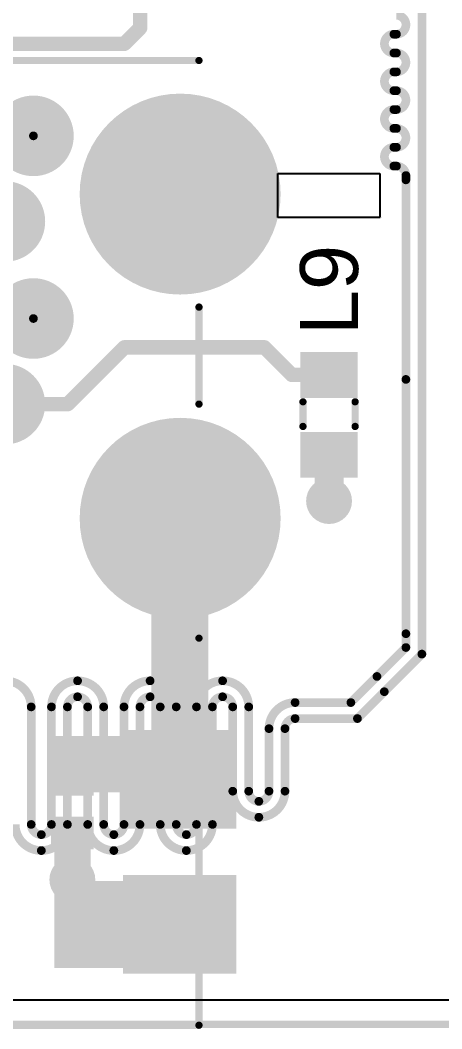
# Model space of a CAD drawing. Header units: millimetres. Extents: x 0 to 172, y 0 to 138.
# Drawn here: x 72.31 to 79.7, y -0.08 to 17.59 of the extents above; entities that cross this region are included whole.
import ezdxf

# ---------------------------------------------------------------- set-up
doc = ezdxf.new("R2010")
doc.units = ezdxf.units.MM
for name, color, linetype in [('BottomLayer', 5, 'Continuous'), ('BottomPaste', 16, 'Continuous'), ('BottomSolder', 6, 'Continuous'), ('Mechanical2', 216, 'Continuous'), ('MultiLayer', 9, 'Continuous'), ('PadHoleLayer', 156, 'Continuous'), ('TopLayer', 1, 'Continuous'), ('TopOverlay', 2, 'Continuous'), ('TopPaste', 8, 'Continuous'), ('TopSolder', 216, 'Continuous'), ('ViaHoleLayer', 16, 'Continuous')]:
    doc.layers.add(name, color=color, linetype=linetype)
doc.styles.add('Arial', font='', dxfattribs={"height": 0.2})
doc.styles.get('Arial').set_extended_font_data('Arial')

# ---------------------------------------------------------------- blocks, each defined once
blk = doc.blocks.new('R___0402_B_203')
at = {"layer": 'BottomLayer'}
for points in [[(-0.241, 0.318), (-0.241, -0.318), (-0.699, -0.318), (-0.699, 0.318)], [(0.699, 0.318), (0.699, -0.318), (0.241, -0.318), (0.241, 0.318)]]:
    blk.add_hatch(color=5, dxfattribs=at).paths.add_polyline_path(points)
at = {"layer": 'BottomPaste'}
for points in [[(-0.241, 0.318), (-0.241, -0.318), (-0.699, -0.318), (-0.699, 0.318)], [(0.699, 0.318), (0.699, -0.318), (0.241, -0.318), (0.241, 0.318)]]:
    blk.add_hatch(color=16, dxfattribs=at).paths.add_polyline_path(points)
at = {"layer": 'BottomSolder'}
for points in [[(-0.186, 0.373), (-0.186, -0.373), (-0.754, -0.373), (-0.754, 0.373)], [(0.754, 0.373), (0.754, -0.373), (0.186, -0.373), (0.186, 0.373)]]:
    blk.add_hatch(color=6, dxfattribs=at).paths.add_polyline_path(points)
blk = doc.blocks.new('IND_0603__1608_M_______246')
at = {"layer": 'TopLayer'}
for points in [[(-1, 0.4), (-0.4, 0.4), (-0.4, -0.4), (-1, -0.4)], [(0.4, 0.4), (1, 0.4), (1, -0.4), (0.4, -0.4)]]:
    blk.add_hatch(color=1, dxfattribs=at).paths.add_polyline_path(points)
at = {"layer": 'TopPaste'}
for points in [[(-1, 0.4), (-0.4, 0.4), (-0.4, -0.4), (-1, -0.4)], [(0.4, 0.4), (1, 0.4), (1, -0.4), (0.4, -0.4)]]:
    blk.add_hatch(color=8, dxfattribs=at).paths.add_polyline_path(points)
at = {"layer": 'TopSolder'}
for points in [[(-1.102, 0.502), (-0.298, 0.502), (-0.298, -0.502), (-1.102, -0.502)], [(0.298, 0.502), (1.102, 0.502), (1.102, -0.502), (0.298, -0.502)]]:
    blk.add_hatch(color=216, dxfattribs=at).paths.add_polyline_path(points)
at = {"layer": 'TopOverlay', "const_width": 0.127}
for points in [[(-0.203, 0.457), (0.229, 0.457)], [(-0.203, -0.457), (0.229, -0.457)]]:
    blk.add_lwpolyline(points, dxfattribs=at)
at = {"layer": 'TopOverlay', "const_width": 0.0635}
for points in [[(-0.235, 0.457, 1), (-0.171, 0.457, 1)], [(0.197, 0.457, 1), (0.26, 0.457, 1)], [(-0.235, -0.457, 1), (-0.171, -0.457, 1)], [(0.197, -0.457, 1), (0.26, -0.457, 1)]]:
    blk.add_lwpolyline(points, format="xyb", close=True, dxfattribs=at)
blk = doc.blocks.new('0484060003_266')
at = {"layer": 'BottomLayer'}
h = blk.add_hatch(color=5, dxfattribs=at)
edge = h.paths.add_edge_path()
edge.add_arc((-6.57, 2.33), 1.658, 0, 360)
h = blk.add_hatch(color=5, dxfattribs=at)
edge = h.paths.add_edge_path()
edge.add_arc((-4, 3.35), 0.604, 0, 360)
h = blk.add_hatch(color=5, dxfattribs=at)
edge = h.paths.add_edge_path()
edge.add_arc((-2, 3.35), 0.604, 0, 360)
h = blk.add_hatch(color=5, dxfattribs=at)
edge = h.paths.add_edge_path()
edge.add_arc((0, 3.35), 0.604, 0, 360)
h = blk.add_hatch(color=5, dxfattribs=at)
edge = h.paths.add_edge_path()
edge.add_arc((2, 3.35), 0.604, 0, 360)
h = blk.add_hatch(color=5, dxfattribs=at)
edge = h.paths.add_edge_path()
edge.add_arc((4, 3.35), 0.604, 0, 360)
h = blk.add_hatch(color=5, dxfattribs=at)
edge = h.paths.add_edge_path()
edge.add_arc((6.57, 2.33), 1.658, 0, 360)
h = blk.add_hatch(color=5, dxfattribs=at)
edge = h.paths.add_edge_path()
edge.add_arc((-3.5, 1.85), 0.604, 0, 360)
h = blk.add_hatch(color=5, dxfattribs=at)
edge = h.paths.add_edge_path()
edge.add_arc((-1, 1.85), 0.604, 0, 360)
h = blk.add_hatch(color=5, dxfattribs=at)
edge = h.paths.add_edge_path()
edge.add_arc((1, 1.85), 0.604, 0, 360)
h = blk.add_hatch(color=5, dxfattribs=at)
edge = h.paths.add_edge_path()
edge.add_arc((3.5, 1.85), 0.604, 0, 360)
h = blk.add_hatch(color=5, dxfattribs=at)
edge = h.paths.add_edge_path()
edge.add_arc((-4, 0.15), 0.604, 0, 360)
h = blk.add_hatch(color=5, dxfattribs=at)
edge = h.paths.add_edge_path()
edge.add_arc((-2, 0.15), 0.604, 0, 360)
h = blk.add_hatch(color=5, dxfattribs=at)
edge = h.paths.add_edge_path()
edge.add_arc((0, 0.15), 0.604, 0, 360)
h = blk.add_hatch(color=5, dxfattribs=at)
edge = h.paths.add_edge_path()
edge.add_arc((2, 0.15), 0.604, 0, 360)
h = blk.add_hatch(color=5, dxfattribs=at)
edge = h.paths.add_edge_path()
edge.add_arc((4, 0.15), 0.604, 0, 360)
blk.add_hatch(color=5, dxfattribs=at).paths.add_polyline_path([(-4.104, -0.746), (-2.896, -0.746), (-2.896, -1.954), (-4.104, -1.954)])
h = blk.add_hatch(color=5, dxfattribs=at)
edge = h.paths.add_edge_path()
edge.add_arc((-1, -1.35), 0.604, 0, 360)
h = blk.add_hatch(color=5, dxfattribs=at)
edge = h.paths.add_edge_path()
edge.add_arc((1, -1.35), 0.604, 0, 360)
h = blk.add_hatch(color=5, dxfattribs=at)
edge = h.paths.add_edge_path()
edge.add_arc((3.5, -1.35), 0.604, 0, 360)
h = blk.add_hatch(color=5, dxfattribs=at)
edge = h.paths.add_edge_path()
edge.add_arc((-6.57, -3.35), 1.658, 0, 360)
h = blk.add_hatch(color=5, dxfattribs=at)
edge = h.paths.add_edge_path()
edge.add_arc((6.57, -3.35), 1.658, 0, 360)
at = {"layer": 'BottomSolder'}
h = blk.add_hatch(color=6, dxfattribs=at)
edge = h.paths.add_edge_path()
edge.add_arc((-6.57, 2.33), 1.76, 0, 360)
h = blk.add_hatch(color=6, dxfattribs=at)
edge = h.paths.add_edge_path()
edge.add_arc((6.57, 2.33), 1.76, 0, 360)
h = blk.add_hatch(color=6, dxfattribs=at)
edge = h.paths.add_edge_path()
edge.add_arc((-4, 3.35), 0.706, 0, 360)
h = blk.add_hatch(color=6, dxfattribs=at)
edge = h.paths.add_edge_path()
edge.add_arc((-2, 3.35), 0.706, 0, 360)
h = blk.add_hatch(color=6, dxfattribs=at)
edge = h.paths.add_edge_path()
edge.add_arc((0, 3.35), 0.706, 0, 360)
h = blk.add_hatch(color=6, dxfattribs=at)
edge = h.paths.add_edge_path()
edge.add_arc((2, 3.35), 0.706, 0, 360)
h = blk.add_hatch(color=6, dxfattribs=at)
edge = h.paths.add_edge_path()
edge.add_arc((4, 3.35), 0.706, 0, 360)
h = blk.add_hatch(color=6, dxfattribs=at)
edge = h.paths.add_edge_path()
edge.add_arc((-3.5, 1.85), 0.706, 0, 360)
h = blk.add_hatch(color=6, dxfattribs=at)
edge = h.paths.add_edge_path()
edge.add_arc((-1, 1.85), 0.706, 0, 360)
h = blk.add_hatch(color=6, dxfattribs=at)
edge = h.paths.add_edge_path()
edge.add_arc((1, 1.85), 0.706, 0, 360)
h = blk.add_hatch(color=6, dxfattribs=at)
edge = h.paths.add_edge_path()
edge.add_arc((3.5, 1.85), 0.706, 0, 360)
h = blk.add_hatch(color=6, dxfattribs=at)
edge = h.paths.add_edge_path()
edge.add_arc((-4, 0.15), 0.706, 0, 360)
h = blk.add_hatch(color=6, dxfattribs=at)
edge = h.paths.add_edge_path()
edge.add_arc((-2, 0.15), 0.706, 0, 360)
h = blk.add_hatch(color=6, dxfattribs=at)
edge = h.paths.add_edge_path()
edge.add_arc((0, 0.15), 0.706, 0, 360)
h = blk.add_hatch(color=6, dxfattribs=at)
edge = h.paths.add_edge_path()
edge.add_arc((2, 0.15), 0.706, 0, 360)
h = blk.add_hatch(color=6, dxfattribs=at)
edge = h.paths.add_edge_path()
edge.add_arc((4, 0.15), 0.706, 0, 360)
blk.add_hatch(color=6, dxfattribs=at).paths.add_polyline_path([(-4.206, -0.644), (-2.794, -0.644), (-2.794, -2.056), (-4.206, -2.056)])
h = blk.add_hatch(color=6, dxfattribs=at)
edge = h.paths.add_edge_path()
edge.add_arc((-1, -1.35), 0.706, 0, 360)
h = blk.add_hatch(color=6, dxfattribs=at)
edge = h.paths.add_edge_path()
edge.add_arc((1, -1.35), 0.706, 0, 360)
h = blk.add_hatch(color=6, dxfattribs=at)
edge = h.paths.add_edge_path()
edge.add_arc((3.5, -1.35), 0.706, 0, 360)
h = blk.add_hatch(color=6, dxfattribs=at)
edge = h.paths.add_edge_path()
edge.add_arc((-6.57, -3.35), 1.76, 0, 360)
h = blk.add_hatch(color=6, dxfattribs=at)
edge = h.paths.add_edge_path()
edge.add_arc((6.57, -3.35), 1.76, 0, 360)
at = {"layer": 'MultiLayer'}
h = blk.add_hatch(color=9, dxfattribs=at)
edge = h.paths.add_edge_path()
edge.add_arc((-6.57, 2.33), 1.658, 0, 360)
h = blk.add_hatch(color=9, dxfattribs=at)
edge = h.paths.add_edge_path()
edge.add_arc((-4, 3.35), 0.604, 0, 360)
h = blk.add_hatch(color=9, dxfattribs=at)
edge = h.paths.add_edge_path()
edge.add_arc((-2, 3.35), 0.604, 0, 360)
h = blk.add_hatch(color=9, dxfattribs=at)
edge = h.paths.add_edge_path()
edge.add_arc((0, 3.35), 0.604, 0, 360)
h = blk.add_hatch(color=9, dxfattribs=at)
edge = h.paths.add_edge_path()
edge.add_arc((2, 3.35), 0.604, 0, 360)
h = blk.add_hatch(color=9, dxfattribs=at)
edge = h.paths.add_edge_path()
edge.add_arc((4, 3.35), 0.604, 0, 360)
h = blk.add_hatch(color=9, dxfattribs=at)
edge = h.paths.add_edge_path()
edge.add_arc((6.57, 2.33), 1.658, 0, 360)
h = blk.add_hatch(color=9, dxfattribs=at)
edge = h.paths.add_edge_path()
edge.add_arc((-3.5, 1.85), 0.604, 0, 360)
h = blk.add_hatch(color=9, dxfattribs=at)
edge = h.paths.add_edge_path()
edge.add_arc((-1, 1.85), 0.604, 0, 360)
h = blk.add_hatch(color=9, dxfattribs=at)
edge = h.paths.add_edge_path()
edge.add_arc((1, 1.85), 0.604, 0, 360)
h = blk.add_hatch(color=9, dxfattribs=at)
edge = h.paths.add_edge_path()
edge.add_arc((3.5, 1.85), 0.604, 0, 360)
h = blk.add_hatch(color=9, dxfattribs=at)
edge = h.paths.add_edge_path()
edge.add_arc((-4, 0.15), 0.604, 0, 360)
h = blk.add_hatch(color=9, dxfattribs=at)
edge = h.paths.add_edge_path()
edge.add_arc((-2, 0.15), 0.604, 0, 360)
h = blk.add_hatch(color=9, dxfattribs=at)
edge = h.paths.add_edge_path()
edge.add_arc((0, 0.15), 0.604, 0, 360)
h = blk.add_hatch(color=9, dxfattribs=at)
edge = h.paths.add_edge_path()
edge.add_arc((2, 0.15), 0.604, 0, 360)
h = blk.add_hatch(color=9, dxfattribs=at)
edge = h.paths.add_edge_path()
edge.add_arc((4, 0.15), 0.604, 0, 360)
blk.add_hatch(color=9, dxfattribs=at).paths.add_polyline_path([(-4.104, -0.746), (-2.896, -0.746), (-2.896, -1.954), (-4.104, -1.954)])
h = blk.add_hatch(color=9, dxfattribs=at)
edge = h.paths.add_edge_path()
edge.add_arc((-1, -1.35), 0.604, 0, 360)
h = blk.add_hatch(color=9, dxfattribs=at)
edge = h.paths.add_edge_path()
edge.add_arc((1, -1.35), 0.604, 0, 360)
h = blk.add_hatch(color=9, dxfattribs=at)
edge = h.paths.add_edge_path()
edge.add_arc((3.5, -1.35), 0.604, 0, 360)
h = blk.add_hatch(color=9, dxfattribs=at)
edge = h.paths.add_edge_path()
edge.add_arc((-6.57, -3.35), 1.658, 0, 360)
h = blk.add_hatch(color=9, dxfattribs=at)
edge = h.paths.add_edge_path()
edge.add_arc((6.57, -3.35), 1.658, 0, 360)
at = {"layer": 'PadHoleLayer'}
h = blk.add_hatch(color=156, dxfattribs=at)
edge = h.paths.add_edge_path()
edge.add_arc((-4, 3.35), 0.35, 0, 360)
h = blk.add_hatch(color=156, dxfattribs=at)
edge = h.paths.add_edge_path()
edge.add_arc((-2, 3.35), 0.35, 0, 360)
h = blk.add_hatch(color=156, dxfattribs=at)
edge = h.paths.add_edge_path()
edge.add_arc((0, 3.35), 0.35, 0, 360)
h = blk.add_hatch(color=156, dxfattribs=at)
edge = h.paths.add_edge_path()
edge.add_arc((2, 3.35), 0.35, 0, 360)
h = blk.add_hatch(color=156, dxfattribs=at)
edge = h.paths.add_edge_path()
edge.add_arc((4, 3.35), 0.35, 0, 360)
h = blk.add_hatch(color=156, dxfattribs=at)
edge = h.paths.add_edge_path()
edge.add_arc((-6.57, 2.33), 1.15, 0, 360)
h = blk.add_hatch(color=156, dxfattribs=at)
edge = h.paths.add_edge_path()
edge.add_arc((6.57, 2.33), 1.15, 0, 360)
h = blk.add_hatch(color=156, dxfattribs=at)
edge = h.paths.add_edge_path()
edge.add_arc((-3.5, 1.85), 0.35, 0, 360)
h = blk.add_hatch(color=156, dxfattribs=at)
edge = h.paths.add_edge_path()
edge.add_arc((-1, 1.85), 0.35, 0, 360)
h = blk.add_hatch(color=156, dxfattribs=at)
edge = h.paths.add_edge_path()
edge.add_arc((1, 1.85), 0.35, 0, 360)
h = blk.add_hatch(color=156, dxfattribs=at)
edge = h.paths.add_edge_path()
edge.add_arc((3.5, 1.85), 0.35, 0, 360)
h = blk.add_hatch(color=156, dxfattribs=at)
edge = h.paths.add_edge_path()
edge.add_arc((-4, 0.15), 0.35, 0, 360)
h = blk.add_hatch(color=156, dxfattribs=at)
edge = h.paths.add_edge_path()
edge.add_arc((-2, 0.15), 0.35, 0, 360)
h = blk.add_hatch(color=156, dxfattribs=at)
edge = h.paths.add_edge_path()
edge.add_arc((0, 0.15), 0.35, 0, 360)
h = blk.add_hatch(color=156, dxfattribs=at)
edge = h.paths.add_edge_path()
edge.add_arc((2, 0.15), 0.35, 0, 360)
h = blk.add_hatch(color=156, dxfattribs=at)
edge = h.paths.add_edge_path()
edge.add_arc((4, 0.15), 0.35, 0, 360)
h = blk.add_hatch(color=156, dxfattribs=at)
edge = h.paths.add_edge_path()
edge.add_arc((-3.5, -1.35), 0.35, 0, 360)
h = blk.add_hatch(color=156, dxfattribs=at)
edge = h.paths.add_edge_path()
edge.add_arc((-1, -1.35), 0.35, 0, 360)
h = blk.add_hatch(color=156, dxfattribs=at)
edge = h.paths.add_edge_path()
edge.add_arc((1, -1.35), 0.35, 0, 360)
h = blk.add_hatch(color=156, dxfattribs=at)
edge = h.paths.add_edge_path()
edge.add_arc((3.5, -1.35), 0.35, 0, 360)
h = blk.add_hatch(color=156, dxfattribs=at)
edge = h.paths.add_edge_path()
edge.add_arc((-6.57, -3.35), 1.15, 0, 360)
h = blk.add_hatch(color=156, dxfattribs=at)
edge = h.paths.add_edge_path()
edge.add_arc((6.57, -3.35), 1.15, 0, 360)
at = {"layer": 'TopLayer'}
h = blk.add_hatch(color=1, dxfattribs=at)
edge = h.paths.add_edge_path()
edge.add_arc((-6.57, 2.33), 1.658, 0, 360)
h = blk.add_hatch(color=1, dxfattribs=at)
edge = h.paths.add_edge_path()
edge.add_arc((-4, 3.35), 0.604, 0, 360)
h = blk.add_hatch(color=1, dxfattribs=at)
edge = h.paths.add_edge_path()
edge.add_arc((-2, 3.35), 0.604, 0, 360)
h = blk.add_hatch(color=1, dxfattribs=at)
edge = h.paths.add_edge_path()
edge.add_arc((0, 3.35), 0.604, 0, 360)
h = blk.add_hatch(color=1, dxfattribs=at)
edge = h.paths.add_edge_path()
edge.add_arc((2, 3.35), 0.604, 0, 360)
h = blk.add_hatch(color=1, dxfattribs=at)
edge = h.paths.add_edge_path()
edge.add_arc((4, 3.35), 0.604, 0, 360)
h = blk.add_hatch(color=1, dxfattribs=at)
edge = h.paths.add_edge_path()
edge.add_arc((6.57, 2.33), 1.658, 0, 360)
h = blk.add_hatch(color=1, dxfattribs=at)
edge = h.paths.add_edge_path()
edge.add_arc((-3.5, 1.85), 0.604, 0, 360)
h = blk.add_hatch(color=1, dxfattribs=at)
edge = h.paths.add_edge_path()
edge.add_arc((-1, 1.85), 0.604, 0, 360)
h = blk.add_hatch(color=1, dxfattribs=at)
edge = h.paths.add_edge_path()
edge.add_arc((1, 1.85), 0.604, 0, 360)
h = blk.add_hatch(color=1, dxfattribs=at)
edge = h.paths.add_edge_path()
edge.add_arc((3.5, 1.85), 0.604, 0, 360)
h = blk.add_hatch(color=1, dxfattribs=at)
edge = h.paths.add_edge_path()
edge.add_arc((-4, 0.15), 0.604, 0, 360)
h = blk.add_hatch(color=1, dxfattribs=at)
edge = h.paths.add_edge_path()
edge.add_arc((-2, 0.15), 0.604, 0, 360)
h = blk.add_hatch(color=1, dxfattribs=at)
edge = h.paths.add_edge_path()
edge.add_arc((0, 0.15), 0.604, 0, 360)
h = blk.add_hatch(color=1, dxfattribs=at)
edge = h.paths.add_edge_path()
edge.add_arc((2, 0.15), 0.604, 0, 360)
h = blk.add_hatch(color=1, dxfattribs=at)
edge = h.paths.add_edge_path()
edge.add_arc((4, 0.15), 0.604, 0, 360)
blk.add_hatch(color=1, dxfattribs=at).paths.add_polyline_path([(-4.104, -0.746), (-2.896, -0.746), (-2.896, -1.954), (-4.104, -1.954)])
h = blk.add_hatch(color=1, dxfattribs=at)
edge = h.paths.add_edge_path()
edge.add_arc((-1, -1.35), 0.604, 0, 360)
h = blk.add_hatch(color=1, dxfattribs=at)
edge = h.paths.add_edge_path()
edge.add_arc((1, -1.35), 0.604, 0, 360)
h = blk.add_hatch(color=1, dxfattribs=at)
edge = h.paths.add_edge_path()
edge.add_arc((3.5, -1.35), 0.604, 0, 360)
h = blk.add_hatch(color=1, dxfattribs=at)
edge = h.paths.add_edge_path()
edge.add_arc((-6.57, -3.35), 1.658, 0, 360)
h = blk.add_hatch(color=1, dxfattribs=at)
edge = h.paths.add_edge_path()
edge.add_arc((6.57, -3.35), 1.658, 0, 360)
at = {"layer": 'TopSolder'}
h = blk.add_hatch(color=216, dxfattribs=at)
edge = h.paths.add_edge_path()
edge.add_arc((-6.57, 2.33), 1.76, 0, 360)
h = blk.add_hatch(color=216, dxfattribs=at)
edge = h.paths.add_edge_path()
edge.add_arc((6.57, 2.33), 1.76, 0, 360)
h = blk.add_hatch(color=216, dxfattribs=at)
edge = h.paths.add_edge_path()
edge.add_arc((-4, 3.35), 0.706, 0, 360)
h = blk.add_hatch(color=216, dxfattribs=at)
edge = h.paths.add_edge_path()
edge.add_arc((-2, 3.35), 0.706, 0, 360)
h = blk.add_hatch(color=216, dxfattribs=at)
edge = h.paths.add_edge_path()
edge.add_arc((0, 3.35), 0.706, 0, 360)
h = blk.add_hatch(color=216, dxfattribs=at)
edge = h.paths.add_edge_path()
edge.add_arc((2, 3.35), 0.706, 0, 360)
h = blk.add_hatch(color=216, dxfattribs=at)
edge = h.paths.add_edge_path()
edge.add_arc((4, 3.35), 0.706, 0, 360)
h = blk.add_hatch(color=216, dxfattribs=at)
edge = h.paths.add_edge_path()
edge.add_arc((-3.5, 1.85), 0.706, 0, 360)
h = blk.add_hatch(color=216, dxfattribs=at)
edge = h.paths.add_edge_path()
edge.add_arc((-1, 1.85), 0.706, 0, 360)
h = blk.add_hatch(color=216, dxfattribs=at)
edge = h.paths.add_edge_path()
edge.add_arc((1, 1.85), 0.706, 0, 360)
h = blk.add_hatch(color=216, dxfattribs=at)
edge = h.paths.add_edge_path()
edge.add_arc((3.5, 1.85), 0.706, 0, 360)
h = blk.add_hatch(color=216, dxfattribs=at)
edge = h.paths.add_edge_path()
edge.add_arc((-4, 0.15), 0.706, 0, 360)
h = blk.add_hatch(color=216, dxfattribs=at)
edge = h.paths.add_edge_path()
edge.add_arc((-2, 0.15), 0.706, 0, 360)
h = blk.add_hatch(color=216, dxfattribs=at)
edge = h.paths.add_edge_path()
edge.add_arc((0, 0.15), 0.706, 0, 360)
h = blk.add_hatch(color=216, dxfattribs=at)
edge = h.paths.add_edge_path()
edge.add_arc((2, 0.15), 0.706, 0, 360)
h = blk.add_hatch(color=216, dxfattribs=at)
edge = h.paths.add_edge_path()
edge.add_arc((4, 0.15), 0.706, 0, 360)
blk.add_hatch(color=216, dxfattribs=at).paths.add_polyline_path([(-4.206, -0.644), (-2.794, -0.644), (-2.794, -2.056), (-4.206, -2.056)])
h = blk.add_hatch(color=216, dxfattribs=at)
edge = h.paths.add_edge_path()
edge.add_arc((-1, -1.35), 0.706, 0, 360)
h = blk.add_hatch(color=216, dxfattribs=at)
edge = h.paths.add_edge_path()
edge.add_arc((1, -1.35), 0.706, 0, 360)
h = blk.add_hatch(color=216, dxfattribs=at)
edge = h.paths.add_edge_path()
edge.add_arc((3.5, -1.35), 0.706, 0, 360)
h = blk.add_hatch(color=216, dxfattribs=at)
edge = h.paths.add_edge_path()
edge.add_arc((-6.57, -3.35), 1.76, 0, 360)
h = blk.add_hatch(color=216, dxfattribs=at)
edge = h.paths.add_edge_path()
edge.add_arc((6.57, -3.35), 1.76, 0, 360)
at = {"layer": 'TopOverlay', "const_width": 0.127}
for points in [[(-6.9, 4.67), (6.9, 4.67)], [(-6.9, -1.35), (-6.9, 0.35)], [(6.9, -1.35), (6.9, 0.35)], [(-6.9, -12.231), (-6.9, -5.45)], [(6.9, -12.231), (6.9, -5.45)], [(-6.9, -12.231), (6.9, -12.231)]]:
    blk.add_lwpolyline(points, dxfattribs=at)
at = {"layer": 'TopOverlay', "const_width": 0.0635}
for points in [[(-6.932, 4.67, 1), (-6.868, 4.67, 1)], [(6.868, 4.67, 1), (6.932, 4.67, 1)], [(-6.932, 0.35, 1), (-6.868, 0.35, 1)], [(6.868, 0.35, 1), (6.932, 0.35, 1)], [(-6.932, -1.35, 1), (-6.868, -1.35, 1)], [(6.868, -1.35, 1), (6.932, -1.35, 1)], [(-6.932, -5.45, 1), (-6.868, -5.45, 1)], [(6.868, -5.45, 1), (6.932, -5.45, 1)], [(-6.932, -12.231, 1), (-6.868, -12.231, 1)], [(-6.932, -12.231, 1), (-6.868, -12.231, 1)], [(6.868, -12.231, 1), (6.932, -12.231, 1)], [(6.868, -12.231, 1), (6.932, -12.231, 1)]]:
    blk.add_lwpolyline(points, format="xyb", close=True, dxfattribs=at)
at = {"layer": 'TopOverlay'}
blk.add_text('1', height=1, dxfattribs=at).set_placement((1.742, -4.161))
blk = doc.blocks.new('C___1206_B_386')
at = {"layer": 'BottomLayer'}
for points in [[(-2.032, 0.889), (-0.508, 0.889), (-0.508, -0.889), (-2.032, -0.889)], [(0.508, 0.889), (2.032, 0.889), (2.032, -0.889), (0.508, -0.889)]]:
    blk.add_hatch(color=5, dxfattribs=at).paths.add_polyline_path(points)
at = {"layer": 'BottomPaste'}
for points in [[(-2.032, 0.889), (-0.508, 0.889), (-0.508, -0.889), (-2.032, -0.889)], [(0.508, 0.889), (2.032, 0.889), (2.032, -0.889), (0.508, -0.889)]]:
    blk.add_hatch(color=16, dxfattribs=at).paths.add_polyline_path(points)
at = {"layer": 'BottomSolder'}
for points in [[(-2.1336, 0.9906), (-0.4064, 0.9906), (-0.4064, -0.9906), (-2.1336, -0.9906)], [(0.4064, 0.9906), (2.1336, 0.9906), (2.1336, -0.9906), (0.4064, -0.9906)]]:
    blk.add_hatch(color=6, dxfattribs=at).paths.add_polyline_path(points)

msp = doc.modelspace()

# ---------------------------------------------------------------- hatches: boundary and pattern name
at = {"layer": 'BottomLayer'}
h = msp.add_hatch(color=5, dxfattribs=at)
edge = h.paths.add_edge_path()
edge.add_arc((77.724, 9.169), 0.3, 0, 360)
for points in [[(72.911, 4.064), (75.997, 4.064), (75.997, 5.055), (72.911, 5.055)], [(74.219, 3.531), (75.997, 3.531), (75.997, 5.055), (74.219, 5.055)], [(72.911, 0.991), (73.55, 0.991), (73.55, 3.581), (72.911, 3.581)], [(72.911, 0.991), (75.997, 0.991), (75.997, 2.515), (72.911, 2.515)]]:
    msp.add_hatch(color=5, dxfattribs=at).paths.add_polyline_path(points)
h = msp.add_hatch(color=5, dxfattribs=at)
edge = h.paths.add_edge_path()
edge.add_arc((73.228, 2.535), 0.3, 0, 360)
at = {"layer": 'BottomSolder'}
h = msp.add_hatch(color=6, dxfattribs=at)
edge = h.paths.add_edge_path()
edge.add_arc((77.724, 9.169), 0.402, 0, 360)
h = msp.add_hatch(color=6, dxfattribs=at)
edge = h.paths.add_edge_path()
edge.add_arc((73.228, 2.535), 0.402, 0, 360)
at = {"layer": 'TopLayer'}
h = msp.add_hatch(color=1, dxfattribs=at)
edge = h.paths.add_edge_path()
edge.add_arc((77.724, 9.169), 0.3, 0, 360)
h = msp.add_hatch(color=1, dxfattribs=at)
edge = h.paths.add_edge_path()
edge.add_arc((73.228, 2.535), 0.3, 0, 360)
at = {"layer": 'TopSolder'}
h = msp.add_hatch(color=216, dxfattribs=at)
edge = h.paths.add_edge_path()
edge.add_arc((77.724, 9.169), 0.402, 0, 360)
h = msp.add_hatch(color=216, dxfattribs=at)
edge = h.paths.add_edge_path()
edge.add_arc((73.228, 2.535), 0.402, 0, 360)
at = {"layer": 'ViaHoleLayer'}
h = msp.add_hatch(color=16, dxfattribs=at)
edge = h.paths.add_edge_path()
edge.add_arc((77.724, 9.169), 0.15, 0, 360)
h = msp.add_hatch(color=16, dxfattribs=at)
edge = h.paths.add_edge_path()
edge.add_arc((73.228, 2.535), 0.15, 0, 360)

# ---------------------------------------------------------------- linework, layer by layer
at = {"layer": 'BottomLayer'}
msp.add_line((31.064, 0.432), (103.734, 0.432), dxfattribs=at)
for points, const_width in [([(74.416, 17.458), (74.416, 18.137)], 0.254), ([(74.138, 17.18), (74.416, 17.458)], 0.254), ([(71.899, 17.18), (74.138, 17.18)], 0.254), ([(71.783, 12.367), (72.546, 12.367)], 0.152), ([(75.112, 9.419), (75.116, 9.423)], 1), ([(75.112, 4.297), (75.112, 9.419)], 1), ([(75.108, 4.293), (75.112, 4.297)], 1)]:
    msp.add_lwpolyline(points, dxfattribs=dict(at, const_width=const_width))
for points, const_width in [([(74.352, 17.458, 1), (74.479, 17.458, 1)], 0.127), ([(74.352, 17.458, 1), (74.479, 17.458, 1)], 0.127), ([(74.074, 17.18, 1), (74.201, 17.18, 1)], 0.127), ([(74.074, 17.18, 1), (74.201, 17.18, 1)], 0.127), ([(72.508, 12.367, 1), (72.584, 12.367, 1)], 0.0762), ([(74.862, 9.419, 1), (75.362, 9.419, 1)], 0.5), ([(74.862, 9.419, 1), (75.362, 9.419, 1)], 0.5), ([(74.866, 9.423, 1), (75.366, 9.423, 1)], 0.5), ([(74.858, 4.293, 1), (75.358, 4.293, 1)], 0.5), ([(74.862, 4.297, 1), (75.362, 4.297, 1)], 0.5), ([(74.862, 4.297, 1), (75.362, 4.297, 1)], 0.5)]:
    msp.add_lwpolyline(points, format="xyb", close=True, dxfattribs=dict(at, const_width=const_width))
at = {"layer": 'Mechanical2', "const_width": 0.127}
msp.add_lwpolyline([(0, 0), (160, 0)], dxfattribs=at)
at = {"layer": 'TopLayer'}
for p, q in [((76.828, 14.907), (76.829, 14.908)), ((76.828, 14.139), (76.828, 14.907)), ((76.829, 14.908), (78.614, 14.908)), ((78.614, 14.908), (78.614, 14.146)), ((78.621, 14.139), (76.828, 14.139)), ((78.614, 14.146), (78.621, 14.139)), ((31.064, 0.432), (103.734, 0.432))]:
    msp.add_line(p, q, dxfattribs=at)
for points, const_width in [([(79.35, 6.488), (79.35, 32.984)], 0.152), ([(78.859, 17.348), (78.905, 17.348)], 0.152), ([(78.859, 17.018), (78.905, 17.018)], 0.152), ([(78.859, 16.688), (78.905, 16.688)], 0.152), ([(78.859, 16.358), (78.905, 16.358)], 0.152), ([(78.859, 16.028), (78.905, 16.028)], 0.152), ([(78.859, 15.697), (78.905, 15.697)], 0.152), ([(71.775, 15.567), (72.546, 15.567)], 0.152), ([(78.859, 15.367), (78.905, 15.367)], 0.152), ([(78.859, 15.037), (78.905, 15.037)], 0.152), ([(79.07, 14.796), (79.07, 14.872)], 0.152), ([(79.07, 11.3), (79.07, 14.796)], 0.152), ([(73.146, 10.867), (74.141, 11.862)], 0.254), ([(74.141, 11.862), (76.591, 11.862)], 0.254), ([(76.591, 11.862), (77.074, 11.379)], 0.254), ([(77.074, 11.379), (77.724, 11.379)], 0.254), ([(79.07, 6.845), (79.07, 11.3)], 0.152), ([(72.046, 10.867), (73.146, 10.867)], 0.254), ([(77.724, 9.169), (77.724, 9.979)], 0.508), ([(79.07, 6.603), (79.07, 6.845)], 0.152), ([(78.563, 6.096), (79.07, 6.603)], 0.152), ([(78.691, 5.829), (79.35, 6.488)], 0.152), ([(73.32, 6.02), (73.32, 6.02)], 0.152), ([(74.59, 6.02), (74.59, 6.02)], 0.152), ([(75.86, 6.02), (75.86, 6.02)], 0.152), ([(78.106, 5.639), (78.563, 6.096)], 0.152), ([(78.563, 6.096), (78.563, 6.096)], 0.152), ([(78.221, 5.359), (78.691, 5.829)], 0.152), ([(73.32, 5.74), (73.32, 5.74)], 0.152), ([(74.59, 5.74), (74.59, 5.74)], 0.152), ([(75.86, 5.74), (75.86, 5.74)], 0.152), ([(77.13, 5.639), (78.106, 5.639)], 0.152), ([(72.507, 3.503), (72.507, 5.563)], 0.152), ([(72.862, 3.503), (72.862, 5.563)], 0.152), ([(73.142, 3.503), (73.142, 5.563)], 0.152), ([(73.497, 3.503), (73.497, 5.563)], 0.152), ([(73.777, 3.503), (73.777, 5.563)], 0.152), ([(74.132, 3.503), (74.132, 5.563)], 0.152), ([(74.412, 3.503), (74.412, 5.563)], 0.152), ([(74.767, 3.503), (74.767, 5.563)], 0.152), ([(75.047, 3.503), (75.047, 5.563)], 0.152), ([(75.402, 3.503), (75.402, 5.563)], 0.152), ([(75.682, 3.503), (75.682, 5.563)], 0.152), ([(76.037, 4.086), (76.037, 5.563)], 0.152), ([(76.317, 4.086), (76.317, 5.563)], 0.152), ([(77.13, 5.359), (78.221, 5.359)], 0.152), ([(76.672, 4.086), (76.672, 5.182)], 0.152), ([(76.952, 4.086), (76.952, 5.182)], 0.152), ([(76.495, 3.908), (76.495, 3.908)], 0.152), ([(76.495, 3.629), (76.495, 3.629)], 0.152), ([(72.685, 3.325), (72.685, 3.325)], 0.152), ([(73.955, 3.325), (73.955, 3.325)], 0.152), ([(75.225, 3.325), (75.225, 3.325)], 0.152), ([(72.685, 3.046), (72.685, 3.046)], 0.152), ([(73.955, 3.046), (73.955, 3.046)], 0.152), ([(75.225, 3.046), (75.225, 3.046)], 0.152)]:
    msp.add_lwpolyline(points, dxfattribs=dict(at, const_width=const_width))
at = {"layer": 'TopLayer', "const_width": 0.152}
for points in [[(78.905, 17.679, -1), (78.905, 17.348)], [(78.859, 17.018, -1), (78.859, 17.348)], [(78.905, 17.018, -1), (78.905, 16.688)], [(78.859, 16.358, -1), (78.859, 16.688)], [(78.905, 16.358, -1), (78.905, 16.028)], [(78.859, 15.697, -1), (78.859, 16.028)], [(78.905, 15.697, -1), (78.905, 15.367)], [(78.859, 15.037, -1), (78.859, 15.367)], [(78.905, 15.037, -0.414214), (79.07, 14.872)], [(72.05, 6.02, -0.414214), (72.507, 5.563)], [(72.862, 5.563, -0.414214), (73.32, 6.02)], [(73.32, 6.02, -0.414214), (73.777, 5.563)], [(74.132, 5.563, -0.414214), (74.59, 6.02)], [(74.59, 6.02, -0.414214), (75.047, 5.563)], [(75.402, 5.563, -0.414214), (75.86, 6.02)], [(75.86, 6.02, -0.414214), (76.317, 5.563)], [(73.142, 5.563, -0.414214), (73.32, 5.74)], [(73.32, 5.74, -0.414214), (73.497, 5.563)], [(74.412, 5.563, -0.414214), (74.59, 5.74)], [(74.59, 5.74, -0.414214), (74.767, 5.563)], [(75.682, 5.563, -0.414214), (75.86, 5.74)], [(75.86, 5.74, -0.414214), (76.037, 5.563)], [(76.672, 5.182, -0.414214), (77.13, 5.639)], [(76.952, 5.182, -0.414214), (77.13, 5.359)], [(76.495, 3.629, -0.414214), (76.037, 4.086)], [(76.495, 3.908, -0.414214), (76.317, 4.086)], [(76.952, 4.086, -0.414214), (76.495, 3.629)], [(76.672, 4.086, -0.414214), (76.495, 3.908)], [(72.685, 3.046, -0.414214), (72.227, 3.503)], [(72.685, 3.325, -0.414214), (72.507, 3.503)], [(73.142, 3.503, -0.414214), (72.685, 3.046)], [(72.862, 3.503, -0.414214), (72.685, 3.325)], [(73.955, 3.046, -0.414214), (73.497, 3.503)], [(73.955, 3.325, -0.414214), (73.777, 3.503)], [(74.412, 3.503, -0.414214), (73.955, 3.046)], [(74.132, 3.503, -0.414214), (73.955, 3.325)], [(75.225, 3.046, -0.414214), (74.767, 3.503)], [(75.225, 3.325, -0.414214), (75.047, 3.503)], [(75.682, 3.503, -0.414214), (75.225, 3.046)], [(75.402, 3.503, -0.414214), (75.225, 3.325)]]:
    msp.add_lwpolyline(points, format="xyb", dxfattribs=at)
at = {"layer": 'TopLayer'}
for points, const_width in [([(78.821, 17.348, 1), (78.897, 17.348, 1)], 0.0762), ([(78.821, 17.348, 1), (78.897, 17.348, 1)], 0.0762), ([(78.867, 17.348, 1), (78.943, 17.348, 1)], 0.0762), ([(78.867, 17.348, 1), (78.943, 17.348, 1)], 0.0762), ([(78.821, 17.018, 1), (78.897, 17.018, 1)], 0.0762), ([(78.821, 17.018, 1), (78.897, 17.018, 1)], 0.0762), ([(78.867, 17.018, 1), (78.943, 17.018, 1)], 0.0762), ([(78.867, 17.018, 1), (78.943, 17.018, 1)], 0.0762), ([(78.821, 16.688, 1), (78.897, 16.688, 1)], 0.0762), ([(78.821, 16.688, 1), (78.897, 16.688, 1)], 0.0762), ([(78.867, 16.688, 1), (78.943, 16.688, 1)], 0.0762), ([(78.867, 16.688, 1), (78.943, 16.688, 1)], 0.0762), ([(78.821, 16.358, 1), (78.897, 16.358, 1)], 0.0762), ([(78.821, 16.358, 1), (78.897, 16.358, 1)], 0.0762), ([(78.867, 16.358, 1), (78.943, 16.358, 1)], 0.0762), ([(78.867, 16.358, 1), (78.943, 16.358, 1)], 0.0762), ([(78.821, 16.028, 1), (78.897, 16.028, 1)], 0.0762), ([(78.821, 16.028, 1), (78.897, 16.028, 1)], 0.0762), ([(78.867, 16.028, 1), (78.943, 16.028, 1)], 0.0762), ([(78.867, 16.028, 1), (78.943, 16.028, 1)], 0.0762), ([(78.821, 15.697, 1), (78.897, 15.697, 1)], 0.0762), ([(78.821, 15.697, 1), (78.897, 15.697, 1)], 0.0762), ([(78.867, 15.697, 1), (78.943, 15.697, 1)], 0.0762), ([(78.867, 15.697, 1), (78.943, 15.697, 1)], 0.0762), ([(72.508, 15.567, 1), (72.584, 15.567, 1)], 0.0762), ([(78.821, 15.367, 1), (78.897, 15.367, 1)], 0.0762), ([(78.821, 15.367, 1), (78.897, 15.367, 1)], 0.0762), ([(78.867, 15.367, 1), (78.943, 15.367, 1)], 0.0762), ([(78.867, 15.367, 1), (78.943, 15.367, 1)], 0.0762), ([(78.821, 15.037, 1), (78.897, 15.037, 1)], 0.0762), ([(78.821, 15.037, 1), (78.897, 15.037, 1)], 0.0762), ([(78.867, 15.037, 1), (78.943, 15.037, 1)], 0.0762), ([(78.867, 15.037, 1), (78.943, 15.037, 1)], 0.0762), ([(79.032, 14.872, 1), (79.108, 14.872, 1)], 0.0762), ([(79.032, 14.872, 1), (79.108, 14.872, 1)], 0.0762), ([(79.032, 14.796, 1), (79.108, 14.796, 1)], 0.0762), ([(79.032, 14.796, 1), (79.108, 14.796, 1)], 0.0762), ([(74.078, 11.862, 1), (74.205, 11.862, 1)], 0.127), ([(74.078, 11.862, 1), (74.205, 11.862, 1)], 0.127), ([(76.527, 11.862, 1), (76.654, 11.862, 1)], 0.127), ([(76.527, 11.862, 1), (76.654, 11.862, 1)], 0.127), ([(77.011, 11.379, 1), (77.138, 11.379, 1)], 0.127), ([(77.011, 11.379, 1), (77.138, 11.379, 1)], 0.127), ([(77.66, 11.379, 1), (77.787, 11.379, 1)], 0.127), ([(79.032, 11.3, 1), (79.108, 11.3, 1)], 0.0762), ([(79.032, 11.3, 1), (79.108, 11.3, 1)], 0.0762), ([(73.083, 10.867, 1), (73.21, 10.867, 1)], 0.127), ([(73.083, 10.867, 1), (73.21, 10.867, 1)], 0.127), ([(77.597, 9.979, 1), (77.851, 9.979, 1)], 0.254), ([(77.597, 9.169, 1), (77.851, 9.169, 1)], 0.254), ([(79.032, 6.845, 1), (79.108, 6.845, 1)], 0.0762), ([(79.032, 6.845, 1), (79.108, 6.845, 1)], 0.0762), ([(79.032, 6.603, 1), (79.108, 6.603, 1)], 0.0762), ([(79.032, 6.603, 1), (79.108, 6.603, 1)], 0.0762), ([(79.311, 6.488, 1), (79.388, 6.488, 1)], 0.0762), ([(79.311, 6.488, 1), (79.388, 6.488, 1)], 0.0762), ([(73.281, 6.02, 1), (73.358, 6.02, 1)], 0.0762), ([(73.281, 6.02, 1), (73.358, 6.02, 1)], 0.0762), ([(73.281, 6.02, 1), (73.358, 6.02, 1)], 0.0762), ([(73.281, 6.02, 1), (73.358, 6.02, 1)], 0.0762), ([(74.551, 6.02, 1), (74.628, 6.02, 1)], 0.0762), ([(74.551, 6.02, 1), (74.628, 6.02, 1)], 0.0762), ([(74.551, 6.02, 1), (74.628, 6.02, 1)], 0.0762), ([(74.551, 6.02, 1), (74.628, 6.02, 1)], 0.0762), ([(75.821, 6.02, 1), (75.898, 6.02, 1)], 0.0762), ([(75.821, 6.02, 1), (75.898, 6.02, 1)], 0.0762), ([(75.821, 6.02, 1), (75.898, 6.02, 1)], 0.0762), ([(75.821, 6.02, 1), (75.898, 6.02, 1)], 0.0762), ([(78.525, 6.096, 1), (78.601, 6.096, 1)], 0.0762), ([(78.525, 6.096, 1), (78.601, 6.096, 1)], 0.0762), ([(78.525, 6.096, 1), (78.601, 6.096, 1)], 0.0762), ([(78.525, 6.096, 1), (78.601, 6.096, 1)], 0.0762), ([(78.653, 5.829, 1), (78.729, 5.829, 1)], 0.0762), ([(78.653, 5.829, 1), (78.729, 5.829, 1)], 0.0762), ([(73.281, 5.74, 1), (73.358, 5.74, 1)], 0.0762), ([(73.281, 5.74, 1), (73.358, 5.74, 1)], 0.0762), ([(73.281, 5.74, 1), (73.358, 5.74, 1)], 0.0762), ([(73.281, 5.74, 1), (73.358, 5.74, 1)], 0.0762), ([(74.551, 5.74, 1), (74.628, 5.74, 1)], 0.0762), ([(74.551, 5.74, 1), (74.628, 5.74, 1)], 0.0762), ([(74.551, 5.74, 1), (74.628, 5.74, 1)], 0.0762), ([(74.551, 5.74, 1), (74.628, 5.74, 1)], 0.0762), ([(75.821, 5.74, 1), (75.898, 5.74, 1)], 0.0762), ([(75.821, 5.74, 1), (75.898, 5.74, 1)], 0.0762), ([(75.821, 5.74, 1), (75.898, 5.74, 1)], 0.0762), ([(75.821, 5.74, 1), (75.898, 5.74, 1)], 0.0762), ([(77.091, 5.639, 1), (77.168, 5.639, 1)], 0.0762), ([(77.091, 5.639, 1), (77.168, 5.639, 1)], 0.0762), ([(78.068, 5.639, 1), (78.144, 5.639, 1)], 0.0762), ([(78.068, 5.639, 1), (78.144, 5.639, 1)], 0.0762), ([(72.469, 5.563, 1), (72.545, 5.563, 1)], 0.0762), ([(72.469, 5.563, 1), (72.545, 5.563, 1)], 0.0762), ([(72.824, 5.563, 1), (72.9, 5.563, 1)], 0.0762), ([(72.824, 5.563, 1), (72.9, 5.563, 1)], 0.0762), ([(73.104, 5.563, 1), (73.18, 5.563, 1)], 0.0762), ([(73.104, 5.563, 1), (73.18, 5.563, 1)], 0.0762), ([(73.459, 5.563, 1), (73.535, 5.563, 1)], 0.0762), ([(73.459, 5.563, 1), (73.535, 5.563, 1)], 0.0762), ([(73.739, 5.563, 1), (73.815, 5.563, 1)], 0.0762), ([(73.739, 5.563, 1), (73.815, 5.563, 1)], 0.0762), ([(74.094, 5.563, 1), (74.17, 5.563, 1)], 0.0762), ([(74.094, 5.563, 1), (74.17, 5.563, 1)], 0.0762), ([(74.374, 5.563, 1), (74.45, 5.563, 1)], 0.0762), ([(74.374, 5.563, 1), (74.45, 5.563, 1)], 0.0762), ([(74.729, 5.563, 1), (74.805, 5.563, 1)], 0.0762), ([(74.729, 5.563, 1), (74.805, 5.563, 1)], 0.0762), ([(75.009, 5.563, 1), (75.085, 5.563, 1)], 0.0762), ([(75.009, 5.563, 1), (75.085, 5.563, 1)], 0.0762), ([(75.364, 5.563, 1), (75.44, 5.563, 1)], 0.0762), ([(75.364, 5.563, 1), (75.44, 5.563, 1)], 0.0762), ([(75.644, 5.563, 1), (75.72, 5.563, 1)], 0.0762), ([(75.644, 5.563, 1), (75.72, 5.563, 1)], 0.0762), ([(75.999, 5.563, 1), (76.075, 5.563, 1)], 0.0762), ([(75.999, 5.563, 1), (76.075, 5.563, 1)], 0.0762), ([(76.279, 5.563, 1), (76.355, 5.563, 1)], 0.0762), ([(76.279, 5.563, 1), (76.355, 5.563, 1)], 0.0762), ([(77.091, 5.359, 1), (77.168, 5.359, 1)], 0.0762), ([(77.091, 5.359, 1), (77.168, 5.359, 1)], 0.0762), ([(78.183, 5.359, 1), (78.26, 5.359, 1)], 0.0762), ([(78.183, 5.359, 1), (78.26, 5.359, 1)], 0.0762), ([(76.634, 5.182, 1), (76.71, 5.182, 1)], 0.0762), ([(76.634, 5.182, 1), (76.71, 5.182, 1)], 0.0762), ([(76.914, 5.182, 1), (76.99, 5.182, 1)], 0.0762), ([(76.914, 5.182, 1), (76.99, 5.182, 1)], 0.0762), ([(75.999, 4.086, 1), (76.075, 4.086, 1)], 0.0762), ([(75.999, 4.086, 1), (76.075, 4.086, 1)], 0.0762), ([(76.279, 4.086, 1), (76.355, 4.086, 1)], 0.0762), ([(76.279, 4.086, 1), (76.355, 4.086, 1)], 0.0762), ([(76.634, 4.086, 1), (76.71, 4.086, 1)], 0.0762), ([(76.634, 4.086, 1), (76.71, 4.086, 1)], 0.0762), ([(76.914, 4.086, 1), (76.99, 4.086, 1)], 0.0762), ([(76.914, 4.086, 1), (76.99, 4.086, 1)], 0.0762), ([(76.456, 3.908, 1), (76.533, 3.908, 1)], 0.0762), ([(76.456, 3.908, 1), (76.533, 3.908, 1)], 0.0762), ([(76.456, 3.908, 1), (76.533, 3.908, 1)], 0.0762), ([(76.456, 3.908, 1), (76.533, 3.908, 1)], 0.0762), ([(72.469, 3.503, 1), (72.545, 3.503, 1)], 0.0762), ([(72.469, 3.503, 1), (72.545, 3.503, 1)], 0.0762), ([(72.824, 3.503, 1), (72.9, 3.503, 1)], 0.0762), ([(72.824, 3.503, 1), (72.9, 3.503, 1)], 0.0762), ([(73.104, 3.503, 1), (73.18, 3.503, 1)], 0.0762), ([(73.104, 3.503, 1), (73.18, 3.503, 1)], 0.0762), ([(73.459, 3.503, 1), (73.535, 3.503, 1)], 0.0762), ([(73.459, 3.503, 1), (73.535, 3.503, 1)], 0.0762), ([(73.739, 3.503, 1), (73.815, 3.503, 1)], 0.0762), ([(73.739, 3.503, 1), (73.815, 3.503, 1)], 0.0762), ([(74.094, 3.503, 1), (74.17, 3.503, 1)], 0.0762), ([(74.094, 3.503, 1), (74.17, 3.503, 1)], 0.0762), ([(74.374, 3.503, 1), (74.45, 3.503, 1)], 0.0762), ([(74.374, 3.503, 1), (74.45, 3.503, 1)], 0.0762), ([(74.729, 3.503, 1), (74.805, 3.503, 1)], 0.0762), ([(74.729, 3.503, 1), (74.805, 3.503, 1)], 0.0762), ([(75.009, 3.503, 1), (75.085, 3.503, 1)], 0.0762), ([(75.009, 3.503, 1), (75.085, 3.503, 1)], 0.0762), ([(75.364, 3.503, 1), (75.44, 3.503, 1)], 0.0762), ([(75.364, 3.503, 1), (75.44, 3.503, 1)], 0.0762), ([(75.644, 3.503, 1), (75.72, 3.503, 1)], 0.0762), ([(75.644, 3.503, 1), (75.72, 3.503, 1)], 0.0762), ([(76.456, 3.629, 1), (76.533, 3.629, 1)], 0.0762), ([(76.456, 3.629, 1), (76.533, 3.629, 1)], 0.0762), ([(76.456, 3.629, 1), (76.533, 3.629, 1)], 0.0762), ([(76.456, 3.629, 1), (76.533, 3.629, 1)], 0.0762), ([(72.646, 3.325, 1), (72.723, 3.325, 1)], 0.0762), ([(72.646, 3.325, 1), (72.723, 3.325, 1)], 0.0762), ([(72.646, 3.325, 1), (72.723, 3.325, 1)], 0.0762), ([(72.646, 3.325, 1), (72.723, 3.325, 1)], 0.0762), ([(73.916, 3.325, 1), (73.993, 3.325, 1)], 0.0762), ([(73.916, 3.325, 1), (73.993, 3.325, 1)], 0.0762), ([(73.916, 3.325, 1), (73.993, 3.325, 1)], 0.0762), ([(73.916, 3.325, 1), (73.993, 3.325, 1)], 0.0762), ([(75.186, 3.325, 1), (75.263, 3.325, 1)], 0.0762), ([(75.186, 3.325, 1), (75.263, 3.325, 1)], 0.0762), ([(75.186, 3.325, 1), (75.263, 3.325, 1)], 0.0762), ([(75.186, 3.325, 1), (75.263, 3.325, 1)], 0.0762), ([(72.646, 3.046, 1), (72.723, 3.046, 1)], 0.0762), ([(72.646, 3.046, 1), (72.723, 3.046, 1)], 0.0762), ([(72.646, 3.046, 1), (72.723, 3.046, 1)], 0.0762), ([(72.646, 3.046, 1), (72.723, 3.046, 1)], 0.0762), ([(73.916, 3.046, 1), (73.993, 3.046, 1)], 0.0762), ([(73.916, 3.046, 1), (73.993, 3.046, 1)], 0.0762), ([(73.916, 3.046, 1), (73.993, 3.046, 1)], 0.0762), ([(73.916, 3.046, 1), (73.993, 3.046, 1)], 0.0762), ([(75.186, 3.046, 1), (75.263, 3.046, 1)], 0.0762), ([(75.186, 3.046, 1), (75.263, 3.046, 1)], 0.0762), ([(75.186, 3.046, 1), (75.263, 3.046, 1)], 0.0762), ([(75.186, 3.046, 1), (75.263, 3.046, 1)], 0.0762)]:
    msp.add_lwpolyline(points, format="xyb", close=True, dxfattribs=dict(at, const_width=const_width))

# ---------------------------------------------------------------- block references
msp.add_blockref('0484060003_266', (68.546, 12.217))
at = {"rotation": 90}
for name, p in [('IND_0603__1608_M_______246', (77.724, 10.679)), ('C___1206_B_386', (75.108, 3.023)), ('R___0402_B_203', (73.228, 3.823))]:
    msp.add_blockref(name, p, dxfattribs=at)

# ---------------------------------------------------------------- texts
at = {"layer": 'TopOverlay', "style": 'Arial'}
msp.add_text('L9', height=1.016, rotation=90, dxfattribs=at).set_placement((78.232, 12.077))

doc.saveas('drawing.dxf')
